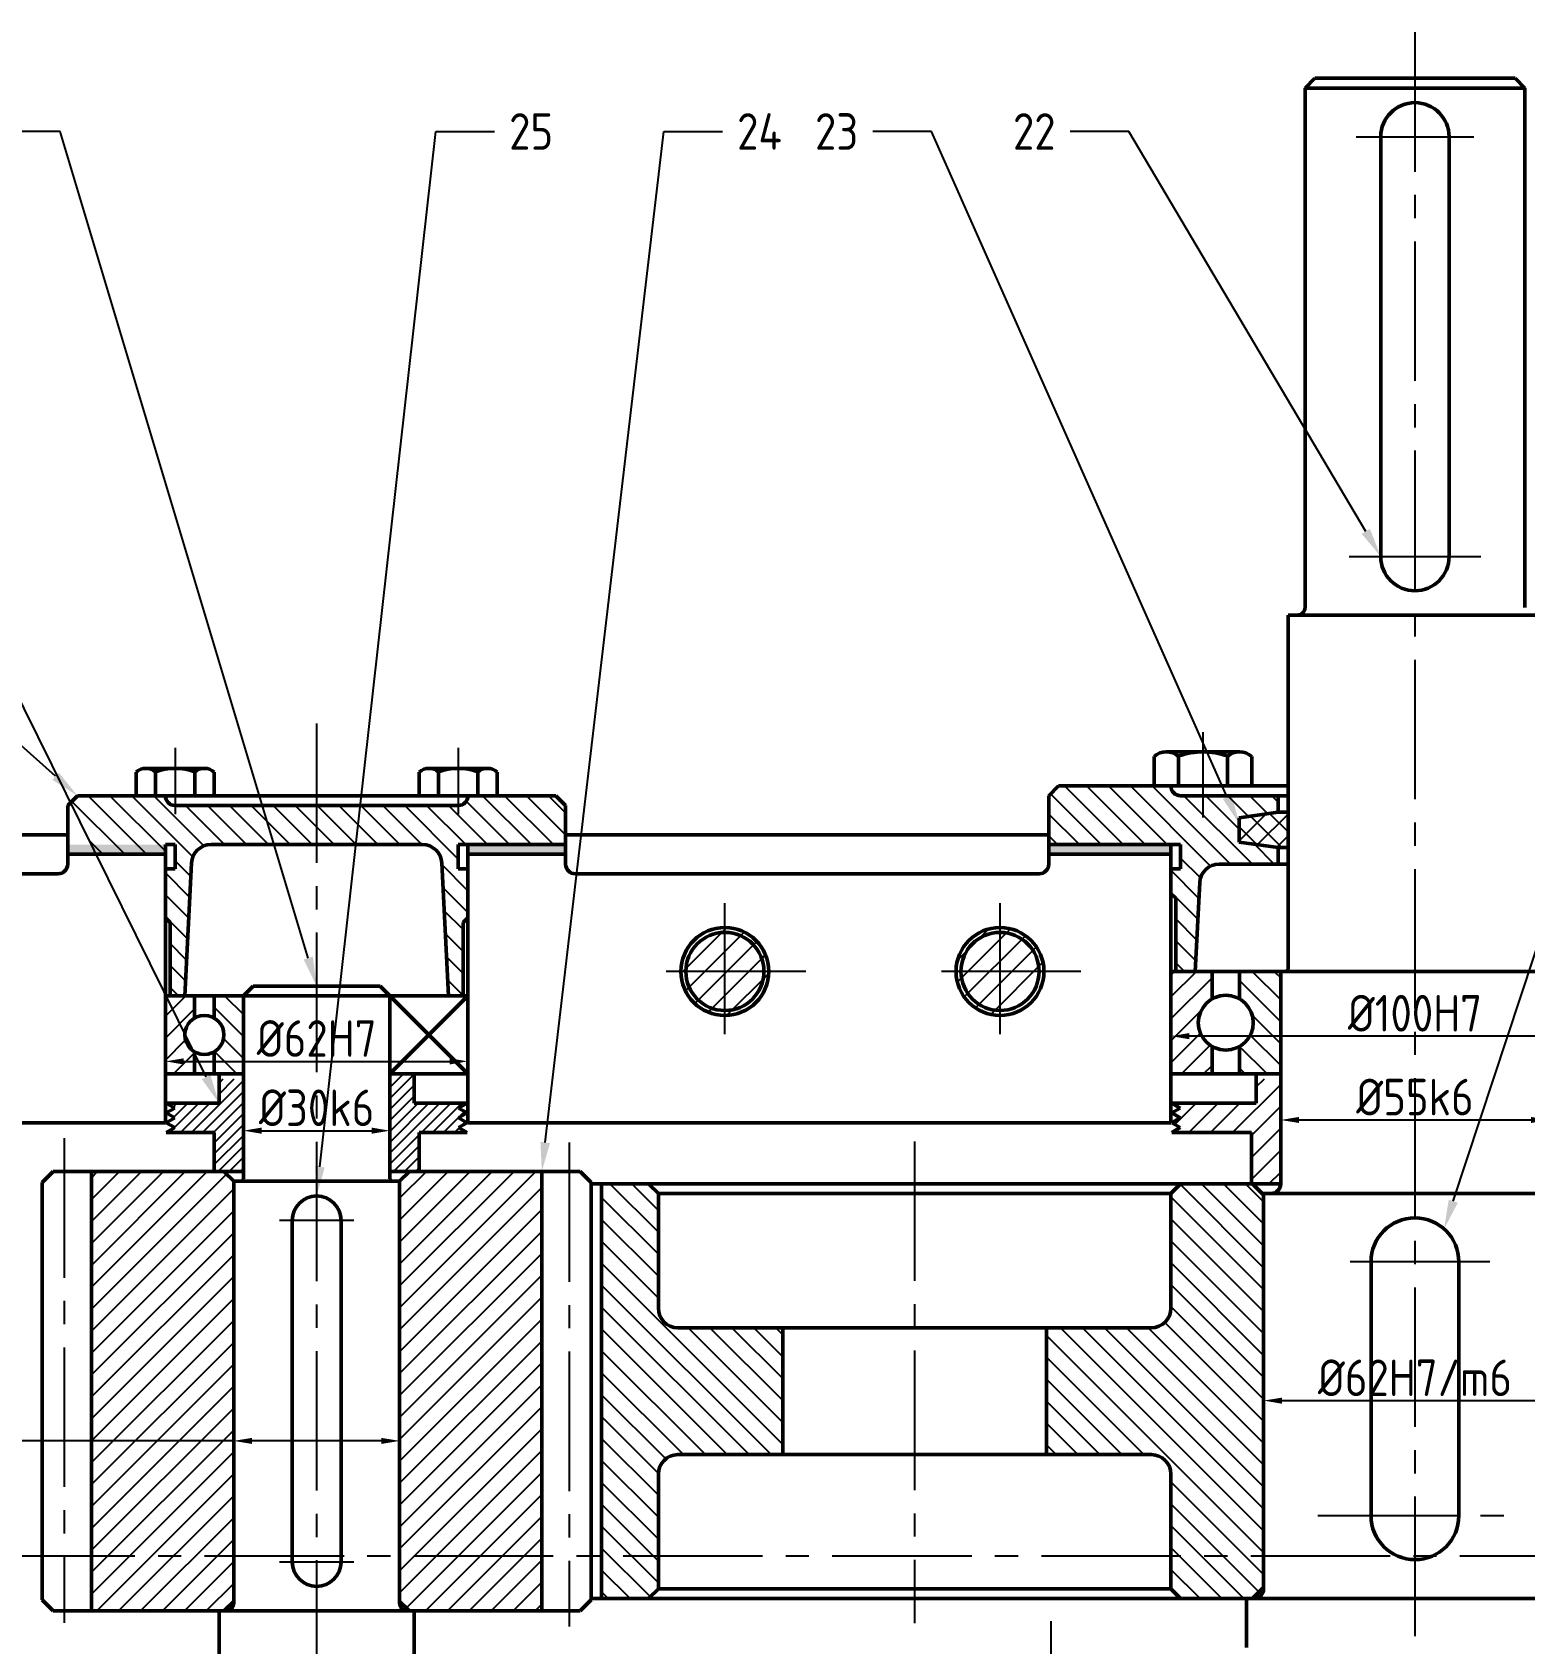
# Model space of a CAD drawing. Header units: millimetres. Extents: x -3078 to 425, y -739 to 825.
# Drawn here: x -2823.3 to -2619.5, y -0.3 to 219.8 of the extents above; entities that cross this region are included whole.
import ezdxf
from ezdxf import colors
from ezdxf.entities.mleader import LeaderData, LeaderLine
from ezdxf.math import Vec2, Vec3

# ---------------------------------------------------------------- set-up
doc = ezdxf.new("R2010")
doc.units = ezdxf.units.MM
doc.linetypes.add('CENTER2', pattern=[28.575, 19.05, -3.175, 3.175, -3.175])
doc.layers.add('中心线', color=1, linetype='CENTER2')
doc.layers.add('细实线', color=7, linetype='Continuous')
doc.layers.add('粗实线', color=7, linetype='Continuous', lineweight=50)
doc.styles.add('公差', font='gbenor.shx', dxfattribs={"height": 5})
doc.styles.add('标注', font='isocp.shx', dxfattribs={"oblique": 15, "height": 5, "bigfont": 'gbcbig.shx'})
doc.dimstyles.new('1比1.5', dxfattribs={"dimtxt": 5, "dimasz": 2.5, "dimexe": 1.25, "dimexo": 0.625, "dimtad": 1, "dimlfac": 1.5, "dimdsep": 46, "dimtxsty": '标注', "dimcen": 2.5, "dimadec": 0, "dimazin": 0, "dimtfac": 1, "dimtmove": 0, "dimatfit": 3, "dimfxl": 1, "dimarcsym": 0})
pattern_1 = [(45, (-3048.1508, 288.3801), (-1.496709, 1.496709), [])]
pattern_2 = [(135, (-3048.1508, 288.3801), (-1.4967094, -1.4967094), [])]

# ---------------------------------------------------------------- blocks, each defined once
blk = doc.blocks.new('*U3')
at = {"layer": '中心线', "color": 0, "linetype": 'CENTER2', "transparency": 16777216}
blk.add_line((0, 34.11), (0, -31.69), dxfattribs=at)
blk = doc.blocks.new('*D67')
at = {"layer": 'Defpoints', "color": 0, "transparency": 16777216}
for p in [(-2805.13, 88.16), (-2763.8, 88.16), (-2763.8, 79.21)]:
    blk.add_point(p, dxfattribs=at)
at = {"layer": '细实线', "color": 0, "lineweight": -2, "transparency": 16777216}
for p, q in [((-2805.13, 87.53), (-2805.13, 77.96)), ((-2763.8, 87.53), (-2763.8, 77.96)), ((-2802.63, 79.21), (-2766.3, 79.21))]:
    blk.add_line(p, q, dxfattribs=at)
at = {"layer": '细实线', "color": 0, "transparency": 16777216}
for points in [[(-2802.63, 79.62), (-2802.63, 78.79), (-2805.13, 79.21)], [(-2766.3, 79.62), (-2766.3, 78.79), (-2763.8, 79.21)]]:
    blk.add_solid(points, dxfattribs=at)
at = {"layer": '细实线', "color": 0, "transparency": 16777216, "insert": (-2784.47, 82.33), "char_height": 5, "attachment_point": 5, "style": '公差'}
blk.add_mtext('%%C62H7', dxfattribs=at)
blk = doc.blocks.new('*D68')
at = {"layer": 'Defpoints', "color": 0, "transparency": 16777216}
for p in [(-2774.47, 69.74), (-2794.47, 64.16), (-2774.47, 64.16)]:
    blk.add_point(p, dxfattribs=at)
at = {"layer": '细实线', "color": 0, "lineweight": -2, "transparency": 16777216}
for p, q in [((-2794.47, 64.78), (-2794.47, 70.99)), ((-2774.47, 64.78), (-2774.47, 70.99)), ((-2791.97, 69.74), (-2776.97, 69.74))]:
    blk.add_line(p, q, dxfattribs=at)
at = {"layer": '细实线', "color": 0, "transparency": 16777216}
for points in [[(-2791.97, 70.16), (-2791.97, 69.32), (-2794.47, 69.74)], [(-2776.97, 70.16), (-2776.97, 69.32), (-2774.47, 69.74)]]:
    blk.add_solid(points, dxfattribs=at)
at = {"layer": '细实线', "color": 0, "transparency": 16777216, "insert": (-2784.47, 72.87), "char_height": 5, "attachment_point": 5, "style": '公差'}
blk.add_mtext('%%C30k6', dxfattribs=at)
blk = doc.blocks.new('*D69')
at = {"layer": 'Defpoints', "color": 0, "transparency": 16777216}
for p in [(-2667.8, 82.65), (-2667.8, 77.49), (-2601.13, 77.49)]:
    blk.add_point(p, dxfattribs=at)
at = {"layer": '细实线', "color": 0, "lineweight": -2, "transparency": 16777216}
for p, q in [((-2667.8, 78.12), (-2667.8, 83.9)), ((-2601.13, 78.12), (-2601.13, 83.9)), ((-2603.63, 82.65), (-2665.3, 82.65))]:
    blk.add_line(p, q, dxfattribs=at)
at = {"layer": '细实线', "color": 0, "transparency": 16777216}
for points in [[(-2665.3, 83.07), (-2665.3, 82.24), (-2667.8, 82.65)], [(-2603.63, 83.07), (-2603.63, 82.24), (-2601.13, 82.65)]]:
    blk.add_solid(points, dxfattribs=at)
at = {"layer": '细实线', "color": 0, "transparency": 16777216, "insert": (-2634.47, 85.78), "char_height": 5, "attachment_point": 5, "style": '公差'}
blk.add_mtext('%%C100H7', dxfattribs=at)
blk = doc.blocks.new('*D70')
at = {"layer": 'Defpoints', "color": 0, "transparency": 16777216}
for p in [(-2652.8, 77.49), (-2616.13, 77.49), (-2616.13, 71.2)]:
    blk.add_point(p, dxfattribs=at)
at = {"layer": '细实线', "color": 0, "lineweight": -2, "transparency": 16777216}
for p, q in [((-2652.8, 76.87), (-2652.8, 69.95)), ((-2616.13, 76.87), (-2616.13, 69.95)), ((-2650.3, 71.2), (-2618.63, 71.2))]:
    blk.add_line(p, q, dxfattribs=at)
at = {"layer": '细实线', "color": 0, "transparency": 16777216}
for points in [[(-2650.3, 71.62), (-2650.3, 70.79), (-2652.8, 71.2)], [(-2618.63, 71.62), (-2618.63, 70.79), (-2616.13, 71.2)]]:
    blk.add_solid(points, dxfattribs=at)
at = {"layer": '细实线', "color": 0, "transparency": 16777216, "insert": (-2634.47, 74.33), "char_height": 5, "attachment_point": 5, "style": '公差'}
blk.add_mtext('%%C55k6', dxfattribs=at)
blk = doc.blocks.new('*D71')
at = {"layer": 'Defpoints', "color": 0, "transparency": 16777216}
for p in [(-2655.13, 60.99), (-2613.8, 60.99), (-2613.8, 32.87)]:
    blk.add_point(p, dxfattribs=at)
at = {"layer": '细实线', "color": 0, "lineweight": -2, "transparency": 16777216}
for p, q in [((-2655.13, 60.37), (-2655.13, 31.62)), ((-2613.8, 60.37), (-2613.8, 31.62)), ((-2652.63, 32.87), (-2616.3, 32.87))]:
    blk.add_line(p, q, dxfattribs=at)
at = {"layer": '细实线', "color": 0, "transparency": 16777216}
for points in [[(-2652.63, 33.28), (-2652.63, 32.45), (-2655.13, 32.87)], [(-2616.3, 33.28), (-2616.3, 32.45), (-2613.8, 32.87)]]:
    blk.add_solid(points, dxfattribs=at)
at = {"layer": '细实线', "color": 0, "transparency": 16777216, "insert": (-2634.47, 35.99), "char_height": 5, "attachment_point": 5, "style": '公差'}
blk.add_mtext('%%C62H7/m6', dxfattribs=at)
blk = doc.blocks.new('*D72')
at = {"layer": 'Defpoints', "color": 0, "transparency": 16777216}
for p in [(-2773.13, 27.37), (-2795.8, 5.22), (-2773.13, 5.22)]:
    blk.add_point(p, dxfattribs=at)
at = {"layer": '细实线', "color": 0, "lineweight": -2, "transparency": 16777216}
for p, q in [((-2795.8, 5.85), (-2795.8, 28.62)), ((-2773.13, 5.85), (-2773.13, 28.62)), ((-2795.8, 27.37), (-2851.02, 27.37)), ((-2775.63, 27.37), (-2793.3, 27.37))]:
    blk.add_line(p, q, dxfattribs=at)
at = {"layer": '细实线', "color": 0, "transparency": 16777216}
for points in [[(-2793.3, 27.78), (-2793.3, 26.95), (-2795.8, 27.37)], [(-2775.63, 27.78), (-2775.63, 26.95), (-2773.13, 27.37)]]:
    blk.add_solid(points, dxfattribs=at)
at = {"layer": '细实线', "color": 0, "transparency": 16777216, "insert": (-2838, 30.49), "char_height": 5, "attachment_point": 5, "style": '公差'}
blk.add_mtext('%%C34H7/m6', dxfattribs=at)

msp = doc.modelspace()

# ---------------------------------------------------------------- hatches: boundary and pattern name
at = {"layer": '粗实线'}
h = msp.add_hatch(color=256, dxfattribs=at)
h.dxf.hatch_style = 1
h.paths.add_polyline_path([(-2805.1347, 108.8249), (-2818.4681, 108.8249), (-2818.4681, 107.4916), (-2805.1347, 107.4916)])
h.paths.add_polyline_path([(-2750.4681, 108.8249), (-2763.8014, 108.8249), (-2763.8014, 107.4916), (-2750.4681, 107.4916)])
h = msp.add_hatch(color=256, dxfattribs=at)
h.dxf.hatch_style = 1
h.paths.add_polyline_path([(-2684.4681, 108.8249), (-2684.4681, 107.4916), (-2667.8014, 107.4916), (-2667.8014, 108.8249)])
h.paths.add_polyline_path([(-2584.4681, 107.4916), (-2584.4681, 108.8249), (-2601.1347, 108.8249), (-2601.1347, 107.4916)])
at = {"layer": '细实线'}
h = msp.add_hatch(dxfattribs=at)
h.set_pattern_fill('ANSI31', color=256, scale=0.6667, angle=90)
h.paths.add_polyline_path([(-2658.4681, 110.8249), (-2658.4681, 112.4916), (-2653.1347, 113.2411), (-2653.1347, 115.4916), (-2666.4681, 115.4916, -0.41421356), (-2667.8014, 116.8249), (-2670.0893, 116.8249), (-2683.1347, 116.8249), (-2684.4681, 115.4916), (-2684.4681, 108.8249), (-2667.8014, 108.8249), (-2666.4681, 108.8249), (-2666.4681, 105.4916), (-2667.8014, 105.4916), (-2667.8014, 102.1583), (-2667.1347, 101.4916), (-2667.1347, 91.4916), (-2664.4681, 91.4916), (-2663.8614, 103.6248, -0.39965564), (-2661.1981, 106.1583), (-2653.1347, 106.1583), (-2653.1347, 108.4087), (-2658.4681, 109.1583)])
h.paths.add_polyline_path([(-2584.4681, 115.4916), (-2585.8014, 116.8249), (-2601.1347, 116.8249, -0.41421356), (-2602.4681, 115.4916), (-2610.9747, 115.4916), (-2611.8975, 112.6925), (-2610.4681, 112.4916), (-2610.4681, 110.8249), (-2610.4681, 109.1583), (-2613.1887, 108.7759), (-2614.0517, 106.1583), (-2607.7381, 106.1583, -0.39965564), (-2605.0747, 103.6248), (-2604.4681, 91.4916), (-2601.8014, 91.4916), (-2601.8014, 101.4916), (-2601.1347, 102.1583), (-2601.1347, 105.4916), (-2602.4681, 105.4916), (-2602.4681, 108.8249), (-2601.1347, 108.8249), (-2584.4681, 108.8249)])
h.paths.add_polyline_path([(-2610.9747, 115.4916), (-2615.8014, 115.4916), (-2615.8014, 113.2411), (-2611.8975, 112.6925)])
h.paths.add_polyline_path([(-2613.1887, 108.7759), (-2615.8014, 108.4087), (-2615.8014, 106.1583), (-2614.0517, 106.1583)])
h = msp.add_hatch(dxfattribs=at)
h.set_pattern_fill('ANSI31', color=256, scale=0.6667, angle=90)
h.paths.add_polyline_path([(-2791.8726, 114.1583), (-2803.8014, 114.1583, -0.41421356), (-2805.1347, 115.4916), (-2806.4623, 115.4916), (-2809.129, 115.4916), (-2817.1347, 115.4916), (-2818.0826, 114.5438), (-2814.5985, 107.4916), (-2805.1347, 107.4916), (-2805.1347, 108.8238), (-2803.8014, 108.8238), (-2803.8014, 105.4905), (-2805.1347, 105.4905), (-2805.1347, 98.826), (-2804.4681, 98.1594), (-2804.4681, 88.1594), (-2802.4681, 88.1594), (-2801.5615, 106.2914, -0.39965564), (-2798.8981, 108.8249), (-2790.2715, 108.8249)])
h.paths.add_polyline_path([(-2750.4681, 114.1583), (-2751.8014, 115.4916), (-2763.8014, 115.4916, -0.41421356), (-2765.1347, 114.1583), (-2778.4927, 114.1583), (-2779.0903, 108.8249), (-2770.038, 108.8249, -0.39965564), (-2767.3747, 106.2914), (-2766.4681, 88.1594), (-2764.4681, 88.1594), (-2764.4681, 98.1594), (-2763.8014, 98.826), (-2763.8014, 105.4905), (-2765.1347, 105.4905), (-2765.1347, 108.8238), (-2763.8014, 108.8238), (-2763.8014, 108.8249), (-2750.4681, 108.8249)])
h.paths.add_polyline_path([(-2778.4927, 114.1583), (-2784.4681, 114.1583), (-2784.4681, 108.8249), (-2779.0903, 108.8249)])
h.paths.add_polyline_path([(-2784.4681, 114.1583), (-2791.8726, 114.1583), (-2790.2715, 108.8249), (-2784.4681, 108.8249)])
h = msp.add_hatch(dxfattribs=at)
h.set_pattern_fill('ANSI37', color=256, scale=0.666667)
h.set_pattern_definition([(45, (-3048.1508, 288.3801), (-1.496709, 1.496709), []), (135, (-3048.1508, 288.3801), (-1.496709, -1.496709), [])])
h.paths.add_polyline_path([(-2653.1347, 108.4087), (-2651.8014, 108.4087), (-2651.8014, 113.2411), (-2653.1347, 113.2411), (-2658.4681, 112.4916), (-2658.4681, 110.8249), (-2658.4681, 109.1583)])
h.paths.add_polyline_path([(-2610.4681, 109.1583), (-2610.4681, 110.8249), (-2610.4681, 112.4916), (-2615.8014, 113.2411), (-2617.1347, 113.2411), (-2617.1347, 108.4087), (-2615.8014, 108.4087)])
h = msp.add_hatch(dxfattribs=at)
h.set_pattern_fill('ANSI31', color=256, scale=0.6667)
h.paths.add_polyline_path([(-2728.7181, 86.1583), (-2728.7181, 85.4916, -0.41421356), (-2734.7181, 91.4916), (-2734.0514, 91.4916, 0.41421356)])
h.paths.add_polyline_path([(-2728.7181, 86.1583, -0.41421356), (-2734.0514, 91.4916), (-2728.7181, 91.4916)], flags=17)
h.paths.add_polyline_path([(-2728.7181, 85.4916), (-2728.7181, 86.1583, 0.41421356), (-2723.3847, 91.4916), (-2722.7181, 91.4916, -0.41421356)])
h.paths.add_polyline_path([(-2728.7181, 86.1583), (-2728.7181, 91.4916), (-2723.3847, 91.4916, -0.41421356)], flags=17)
h.paths.add_polyline_path([(-2723.3847, 91.4916), (-2728.7181, 91.4916), (-2728.7181, 96.8249, -0.41421356)], flags=17)
h.paths.add_polyline_path([(-2728.7181, 91.4916), (-2734.0514, 91.4916, -0.41421356), (-2728.7181, 96.8249)], flags=17)
h.paths.add_polyline_path([(-2734.0514, 91.4916), (-2734.7181, 91.4916, -0.41421356), (-2728.7181, 97.4916), (-2728.7181, 96.8249, 0.41421356)])
h.paths.add_polyline_path([(-2722.7181, 91.4916), (-2723.3847, 91.4916, 0.41421356), (-2728.7181, 96.8249), (-2728.7181, 97.4916, -0.41421356)])
h = msp.add_hatch(dxfattribs=at)
h.set_pattern_fill('ANSI31', color=256, scale=0.6667)
h.paths.add_polyline_path([(-2691.1347, 86.1583), (-2691.1347, 85.4916, -0.41421356), (-2697.1347, 91.4916), (-2696.4681, 91.4916, 0.41421356)])
h.paths.add_polyline_path([(-2691.1347, 86.1583, -0.41421356), (-2696.4681, 91.4916), (-2691.1347, 91.4916)], flags=17)
h.paths.add_polyline_path([(-2691.1347, 86.1583), (-2691.1347, 91.4916), (-2685.8014, 91.4916, -0.41421356)])
h.paths.add_polyline_path([(-2691.1347, 91.4916), (-2696.4681, 91.4916, -0.41421356), (-2691.1347, 96.8249)], flags=17)
h.paths.add_polyline_path([(-2685.8014, 91.4916), (-2691.1347, 91.4916), (-2691.1347, 96.8249, -0.41421356)], flags=17)
h.paths.add_polyline_path([(-2685.1347, 91.4916), (-2685.8014, 91.4916, 0.41421356), (-2691.1347, 96.8249), (-2691.1347, 97.4916, -0.41421356)])
h.paths.add_polyline_path([(-2696.4681, 91.4916), (-2697.1347, 91.4916, -0.41421356), (-2691.1347, 97.4916), (-2691.1347, 96.8249, 0.41421356)])
h = msp.add_hatch(dxfattribs=at)
h.set_pattern_fill('ANSI31', color=256, scale=0.666667)
h.set_pattern_definition(pattern_1)
h.paths.add_polyline_path([(-2805.1347, 77.4927), (-2801.1347, 77.4927), (-2801.1347, 80.5166, -0.26794919), (-2802.4681, 82.826, -0.26794919), (-2801.1347, 85.1354), (-2801.1347, 88.1594), (-2805.1347, 88.1594)])
h.paths.add_polyline_path([(-2664.0514, 84.4916, -0.26794919), (-2662.1764, 87.7392), (-2662.1764, 91.4916), (-2667.8014, 91.4916), (-2667.8014, 77.4916), (-2662.1764, 77.4916), (-2662.1764, 81.244, -0.26794919)])
h.paths.add_polyline_path([(-2667.8014, -68.1751), (-2662.1764, -68.1751), (-2662.1764, -64.4227, -0.26794919), (-2664.0514, -61.1751, -0.26794919), (-2662.1764, -57.9275), (-2662.1764, -54.1751), (-2667.8014, -54.1751)])
h.paths.add_polyline_path([(-2802.4681, -59.5084, -0.26794919), (-2801.1347, -57.199), (-2801.1347, -54.1751), (-2805.1347, -54.1751), (-2805.1347, -64.8417), (-2801.1347, -64.8417), (-2801.1347, -61.8178, -0.26794919)])
h.paths.add_polyline_path([(-2931.9681, -60.5084, -0.26794919), (-2930.3014, -57.6217), (-2930.3014, -54.1751), (-2935.3014, -54.1751), (-2935.3014, -66.8417), (-2930.3014, -66.8417), (-2930.3014, -63.3952, -0.26794919)])
h = msp.add_hatch(dxfattribs=at)
h.set_pattern_fill('ANSI31', color=256, scale=0.666667, angle=90)
h.set_pattern_definition(pattern_2)
h.paths.add_polyline_path([(-2797.1347, 82.826, -0.26794919), (-2798.4681, 80.5166), (-2798.4681, 77.4927), (-2794.4681, 77.4927), (-2794.4681, 77.5173), (-2794.4681, 88.1594), (-2798.4681, 88.1594), (-2798.4681, 85.1354, -0.26794919)])
h.paths.add_polyline_path([(-2656.5514, 84.4916, -0.26794919), (-2658.4264, 81.244), (-2658.4264, 77.4916), (-2652.8014, 77.4916), (-2652.8014, 91.4916), (-2658.4264, 91.4916), (-2658.4264, 87.7392, -0.26794919)])
h.paths.add_polyline_path([(-2926.9681, -66.8417), (-2921.9681, -66.8417), (-2921.9681, -54.1751), (-2926.9681, -54.1751), (-2926.9681, -57.6217, -0.26794919), (-2925.3014, -60.5084, -0.26794919), (-2926.9681, -63.3952)])
h.paths.add_polyline_path([(-2794.4681, -54.1751), (-2798.4681, -54.1751), (-2798.4681, -57.199, -0.26794919), (-2797.1347, -59.5084, -0.26794919), (-2798.4681, -61.8178), (-2798.4681, -64.8417), (-2794.4681, -64.8417)])
h.paths.add_polyline_path([(-2652.8014, -54.1751), (-2658.4264, -54.1751), (-2658.4264, -57.9275, -0.26794919), (-2656.5514, -61.1751, -0.26794919), (-2658.4264, -64.4227), (-2658.4264, -68.1751), (-2652.8014, -68.1751)])
h = msp.add_hatch(dxfattribs=at)
h.set_pattern_fill('ANSI31', color=256, scale=0.333333)
h.set_pattern_definition([(45, (-3048.1508, 288.3801), (-0.7483547, 0.7483547), [])])
h.paths.add_polyline_path([(-2794.4681, 76.8249), (-2797.8014, 76.8249), (-2797.8014, 73.4916), (-2805.0014, 73.4916), (-2803.8467, 72.8249), (-2805.0014, 72.1583), (-2803.8467, 71.4916), (-2805.0014, 70.8249), (-2803.8467, 70.1583), (-2805.0014, 69.4916), (-2798.4681, 69.4916), (-2798.4681, 64.1583), (-2794.4681, 64.1583)])
h.paths.add_polyline_path([(-2765.0894, 71.4916), (-2763.9347, 72.1583), (-2765.0894, 72.8249), (-2763.9347, 73.4916), (-2771.1347, 73.4916), (-2771.1347, 76.8249), (-2774.4681, 76.8249), (-2774.4681, 64.1583), (-2770.4681, 64.1583), (-2770.4681, 69.4916), (-2763.9347, 69.4916), (-2765.0894, 70.1583), (-2763.9347, 70.8249)])
h.paths.add_polyline_path([(-2771.1347, 77.4927), (-2774.4681, 77.4927), (-2774.4681, 76.8249), (-2771.1347, 76.8249)])
h = msp.add_hatch(dxfattribs=at)
h.set_pattern_fill('ANSI31', color=256, scale=0.666667)
h.set_pattern_definition(pattern_1)
h.paths.add_polyline_path([(-2652.8014, 76.8249), (-2656.1347, 76.8249), (-2656.1347, 73.4916), (-2667.6681, 73.4916), (-2666.5134, 72.8249), (-2667.6681, 72.1583), (-2666.5134, 71.4916), (-2667.6681, 70.8249), (-2666.5134, 70.1583), (-2667.6681, 69.4916), (-2656.8014, 69.4916), (-2656.8014, 62.4916), (-2652.8014, 62.4916)])
h.paths.add_polyline_path([(-2602.4228, 70.1583), (-2601.2681, 70.8249), (-2602.4228, 71.4916), (-2601.2681, 72.1583), (-2602.4228, 72.8249), (-2601.2681, 73.4916), (-2612.8014, 73.4916), (-2612.8014, 76.8249), (-2616.1347, 76.8249), (-2616.1347, 62.4916), (-2612.1347, 62.4916), (-2612.1347, 69.4916), (-2601.2681, 69.4916)])
h = msp.add_hatch(dxfattribs=at)
h.set_pattern_fill('ANSI31', color=256, scale=0.666667)
h.set_pattern_definition(pattern_1)
h.paths.add_polyline_path([(-2815.2181, 4.1583), (-2797.1347, 4.1583), (-2795.8014, 5.4916), (-2795.8014, 62.8249), (-2797.1347, 64.1583), (-2815.2181, 64.1583)])
h.paths.add_polyline_path([(-2773.1347, 5.4916), (-2771.8014, 4.1583), (-2771.1347, 4.1583), (-2753.7181, 4.1583), (-2753.7181, 64.1583), (-2771.8014, 64.1583), (-2773.1347, 62.8249)])
h = msp.add_hatch(dxfattribs=at)
h.set_pattern_fill('ANSI31', color=256, scale=0.666667, angle=90)
h.set_pattern_definition(pattern_2)
h.paths.add_polyline_path([(-2856.9681, -14.8417), (-2872.4681, -14.8417, -0.41421356), (-2875.1347, -12.1751), (-2875.1347, -3.8417), (-2876.4681, -2.5084), (-2881.2181, -2.5084), (-2881.2181, -39.1751), (-2876.4681, -39.1751), (-2875.1347, -37.8417), (-2875.1347, -29.5084, -0.41421356), (-2872.4681, -26.8417), (-2856.9681, -26.8417)])
h.paths.add_polyline_path([(-2795.8014, -3.6751), (-2796.9681, -2.5084), (-2797.8014, -2.5084), (-2801.4681, -2.5084), (-2802.8014, -3.8417), (-2802.8014, -12.1751, -0.41421356), (-2805.4681, -14.8417), (-2820.9681, -14.8417), (-2820.9681, -26.8417), (-2805.4681, -26.8417, -0.41421356), (-2802.8014, -29.5084), (-2802.8014, -37.8417), (-2801.4681, -39.1751), (-2796.9681, -39.1751), (-2795.8014, -38.0084)])
h.paths.add_polyline_path([(-2747.9681, -14.8417), (-2763.4681, -14.8417, -0.41421356), (-2766.1347, -12.1751), (-2766.1347, -3.8417), (-2767.4681, -2.5084), (-2771.9681, -2.5084), (-2773.1347, -3.6751), (-2773.1347, -38.0084), (-2771.9681, -39.1751), (-2767.4681, -39.1751), (-2766.1347, -37.8417), (-2766.1347, -29.5084, -0.41421356), (-2763.4681, -26.8417), (-2747.9681, -26.8417)])
h.paths.add_polyline_path([(-2687.0514, -2.5084), (-2692.4681, -2.5084), (-2693.8014, -3.8417), (-2693.8014, -12.1751, -0.41421356), (-2696.4681, -14.8417), (-2711.9681, -14.8417), (-2711.9681, -26.8417), (-2696.4681, -26.8417, -0.41421356), (-2693.8014, -29.5084), (-2693.8014, -37.8417), (-2692.4681, -39.1751), (-2687.0514, -39.1751)])
h.paths.add_polyline_path([(-2720.8014, 42.8249), (-2735.1347, 42.8249, -0.41421356), (-2737.8014, 45.4916), (-2737.8014, 61.1583), (-2739.1291, 62.4859), (-2745.5514, 62.4859), (-2745.5514, 11.6583), (-2737.8014, 11.6583), (-2737.8014, 22.8249, -0.41421356), (-2735.1347, 25.4916), (-2720.8014, 25.4916)])
h.paths.add_polyline_path([(-2737.8014, 11.6583), (-2745.5514, 11.6583), (-2745.5514, 5.8249), (-2739.1347, 5.8249), (-2737.8014, 7.1583)])
h.paths.add_polyline_path([(-2655.1347, 60.9916), (-2656.6347, 62.4916), (-2666.4681, 62.4916), (-2667.8014, 61.1583), (-2667.8014, 45.4916, -0.41421356), (-2670.4681, 42.8249), (-2684.8014, 42.8249), (-2684.8014, 25.4916), (-2670.4681, 25.4916, -0.41421356), (-2667.8014, 22.8249), (-2667.8014, 11.6583), (-2655.1347, 11.6583)])
h.paths.add_polyline_path([(-2655.1347, 11.6583), (-2667.8014, 11.6583), (-2667.8014, 7.1583), (-2666.4681, 5.8249), (-2656.6347, 5.8249), (-2655.1347, 7.3249)])
h.paths.add_polyline_path([(-2584.1347, 42.8249), (-2598.4681, 42.8249, -0.41421356), (-2601.1347, 45.4916), (-2601.1347, 61.1583), (-2602.4681, 62.4916), (-2612.3014, 62.4916), (-2613.8014, 60.9916), (-2613.8014, 11.6583), (-2601.1347, 11.6583), (-2601.1347, 22.8249, -0.41421356), (-2598.4681, 25.4916), (-2584.1347, 25.4916)])
h.paths.add_polyline_path([(-2601.1347, 11.6583), (-2613.8014, 11.6583), (-2613.8014, 7.3249), (-2612.3014, 5.8249), (-2602.4681, 5.8249), (-2601.1347, 7.1583)])
h.paths.add_polyline_path([(-2522.7181, 62.4916), (-2529.8014, 62.4916), (-2531.1347, 61.1583), (-2531.1347, 45.4916, -0.41421356), (-2533.8014, 42.8249), (-2548.1347, 42.8249), (-2548.1347, 25.4916), (-2533.8014, 25.4916, -0.41421356), (-2531.1347, 22.8249), (-2531.1347, 11.6583), (-2522.7181, 11.6583)])
h.paths.add_polyline_path([(-2522.7181, 11.6583), (-2531.1347, 11.6583), (-2531.1347, 7.1583), (-2529.8014, 5.8249), (-2522.7181, 5.8249)])

# ---------------------------------------------------------------- linework, layer by layer
at = {"layer": '中心线'}
for p, q in [((-2642.5054, 205.4916), (-2626.4308, 205.4916)), ((-2643.4667, 148.1583), (-2625.4695, 148.1583)), ((-2663.4226, 124.1808), (-2663.4226, 112.5251)), ((-2803.7957, 122.037), (-2803.7957, 112.986)), ((-2765.1405, 122.037), (-2765.1405, 112.986)), ((-2728.7181, 82.9319), (-2728.7181, 100.8017)), ((-2691.1347, 82.9319), (-2691.1347, 100.8017)), ((-2717.6622, 91.4916), (-2739.774, 91.4916)), ((-2680.0788, 91.4916), (-2702.1906, 91.4916)), ((-2818.9681, 68.7099), (-2818.9681, 2.5168)), ((-2749.9681, 68.1463), (-2749.9681, 2.0303)), ((-2779.4007, 57.4916), (-2789.5355, 57.4916)), ((-2624.2596, 51.8249), (-2644.6765, 51.8249)), ((-2647.7317, 17.1583), (-2621.2044, 17.1583)), ((-2999.8014, 11.6583), (-2479.1347, 11.6583)), ((-2779.4007, 10.8249), (-2789.5355, 10.8249)), ((-2684.1347, -44.6128), (-2684.1347, 2.7232))]:
    msp.add_line(p, q, dxfattribs=at)
for points in [[(-2634.4681, 219.7783), (-2634.4681, -108.1743)], [(-2784.4681, 125.3654), (-2784.4681, -105.932)]]:
    msp.add_lwpolyline(points, dxfattribs=at)
at = {"layer": '粗实线'}
for p, q in [((-2649.4681, 212.1583), (-2648.1347, 213.4916)), ((-2649.4681, 141.2249), (-2649.4681, 212.1583)), ((-2619.4681, 212.1583), (-2649.4681, 212.1583)), ((-2648.1347, 213.4916), (-2620.8014, 213.4916)), ((-2619.4681, 212.1583), (-2620.8014, 213.4916)), ((-2619.4681, 212.1583), (-2619.4681, 141.2249)), ((-2639.1347, 148.1583), (-2639.1347, 205.4916)), ((-2629.8014, 205.4916), (-2629.8014, 148.1583)), ((-2651.8014, 116.8249), (-2651.8014, 140.1583)), ((-2651.8014, 140.1583), (-2650.5347, 140.1583)), ((-2617.1347, 140.1583), (-2651.8014, 140.1583)), ((-2651.8014, 116.8249), (-2651.8014, 140.1583)), ((-2651.8014, 140.1583), (-2617.1347, 140.1583)), ((-2668.4226, 121.4916), (-2658.4226, 121.4916)), ((-2807.7957, 119.2249), (-2799.7957, 119.2249)), ((-2761.1405, 119.2249), (-2769.1405, 119.2249)), ((-2670.0893, 116.8249), (-2670.0893, 120.8704)), ((-2670.0893, 120.8704), (-2670.0893, 116.8249)), ((-2666.7559, 116.8249), (-2666.7559, 120.9197)), ((-2660.0893, 116.8249), (-2660.0893, 120.9197)), ((-2656.7559, 120.8704), (-2656.7559, 116.8249)), ((-2809.129, 115.4916), (-2809.129, 118.728)), ((-2806.4623, 115.4916), (-2806.4623, 118.7674)), ((-2801.129, 115.4916), (-2801.129, 118.7674)), ((-2798.4623, 118.728), (-2798.4623, 115.4916)), ((-2770.4738, 118.728), (-2770.4738, 115.4916)), ((-2767.8072, 115.4916), (-2767.8072, 118.7674)), ((-2762.4738, 115.4916), (-2762.4738, 118.7674)), ((-2759.8072, 115.4916), (-2759.8072, 118.728)), ((-2684.4681, 115.4916), (-2683.1347, 116.8249)), ((-2651.8014, 116.8249), (-2683.1347, 116.8249)), ((-2670.0893, 116.8249), (-2656.7559, 116.8249)), ((-2651.8014, 116.8249), (-2667.8014, 116.8249)), ((-2667.8014, 116.8249), (-2667.8014, 116.8249)), ((-2667.8014, 116.8249), (-2667.8014, 116.8249)), ((-2651.8014, 91.8249), (-2651.8014, 116.8249)), ((-2818.4681, 114.1583), (-2817.1347, 115.4916)), ((-2751.8014, 115.4916), (-2817.1347, 115.4916)), ((-2798.4623, 115.4916), (-2809.129, 115.4916)), ((-2803.7957, 115.4916), (-2806.4623, 115.4916)), ((-2805.1347, 115.4916), (-2805.1347, 115.4916)), ((-2805.1347, 115.4916), (-2805.1347, 115.4916)), ((-2803.7957, 115.4916), (-2801.129, 115.4916)), ((-2770.4738, 115.4916), (-2759.8072, 115.4916)), ((-2765.1405, 115.4916), (-2767.8072, 115.4916)), ((-2765.1405, 115.4916), (-2762.4738, 115.4916)), ((-2763.8014, 115.4916), (-2763.8014, 115.4916)), ((-2750.4681, 114.1583), (-2751.8014, 115.4916)), ((-2684.4681, 115.4916), (-2684.4681, 106.1583)), ((-2666.4681, 115.4916), (-2651.8014, 115.4916)), ((-2653.1347, 115.4916), (-2653.1347, 113.2411)), ((-2818.4681, 114.1583), (-2818.4681, 106.1583)), ((-2765.1347, 114.1583), (-2803.8014, 114.1583)), ((-2750.4681, 106.1583), (-2750.4681, 114.1583)), ((-2658.4681, 112.4916), (-2653.1347, 113.2411)), ((-2658.4681, 110.8249), (-2658.4681, 112.4916)), ((-2653.1347, 113.2411), (-2651.8014, 113.2411)), ((-2861.9681, 110.1583), (-2818.4681, 110.1583)), ((-2750.4681, 110.1583), (-2684.4681, 110.1583)), ((-2658.4681, 110.8249), (-2658.4681, 109.1583)), ((-2805.1347, 70.8249), (-2805.1347, 108.8249)), ((-2803.8014, 108.8238), (-2805.1347, 108.8238)), ((-2803.8014, 105.4905), (-2803.8014, 108.8238)), ((-2798.8981, 108.8249), (-2784.4681, 108.8249)), ((-2770.038, 108.8249), (-2784.4681, 108.8249)), ((-2765.1347, 105.4905), (-2765.1347, 108.8238)), ((-2765.1347, 108.8238), (-2763.8014, 108.8238)), ((-2763.8014, 108.8249), (-2759.844, 108.8249)), ((-2763.8014, 70.8249), (-2763.8014, 108.8249)), ((-2763.8014, 108.8249), (-2750.4681, 108.8249)), ((-2684.4681, 108.8249), (-2667.8014, 108.8249)), ((-2667.8014, 70.8249), (-2667.8014, 108.8249)), ((-2666.4681, 108.8249), (-2667.8014, 108.8249)), ((-2666.4681, 105.4916), (-2666.4681, 108.8249)), ((-2658.4681, 109.1583), (-2653.1347, 108.4087)), ((-2653.1347, 108.4087), (-2653.1347, 106.1583)), ((-2653.1347, 108.4087), (-2651.8014, 108.4087)), ((-2818.4681, 107.4916), (-2805.1347, 107.4916)), ((-2801.5615, 106.2914), (-2802.4681, 88.1594)), ((-2767.3747, 106.2914), (-2766.4681, 88.1594)), ((-2763.8014, 107.4916), (-2750.4681, 107.4916)), ((-2684.4681, 107.4916), (-2667.8014, 107.4916)), ((-2651.8014, 106.1583), (-2661.1981, 106.1583)), ((-2860.6347, 104.8249), (-2819.8014, 104.8249)), ((-2805.1347, 105.4905), (-2803.8014, 105.4905)), ((-2763.8014, 105.4905), (-2765.1347, 105.4905)), ((-2749.1347, 104.8249), (-2685.8014, 104.8249)), ((-2667.8014, 105.4916), (-2666.4681, 105.4916)), ((-2663.8614, 103.6248), (-2664.4681, 91.4916)), ((-2667.1347, 101.4916), (-2667.8014, 102.1583)), ((-2667.1347, 91.4916), (-2667.1347, 101.4916)), ((-2804.4681, 98.1594), (-2805.1347, 98.826)), ((-2804.4681, 88.1594), (-2804.4681, 98.1594)), ((-2764.4681, 98.1594), (-2763.8014, 98.826)), ((-2764.4681, 88.1594), (-2764.4681, 98.1594)), ((-2652.1347, 91.4916), (-2667.8014, 91.4916)), ((-2662.1764, 87.7392), (-2662.1764, 91.4916)), ((-2658.4264, 87.7392), (-2658.4264, 91.4916)), ((-2652.8014, 91.4916), (-2652.8014, 77.4916)), ((-2616.1347, 91.4916), (-2652.8014, 91.4916)), ((-2784.4681, 88.1594), (-2805.1347, 88.1594)), ((-2805.1347, 88.1594), (-2805.1347, 77.4927)), ((-2801.1347, 85.1354), (-2801.1347, 88.1594)), ((-2798.4681, 85.1354), (-2798.4681, 88.1594)), ((-2794.4681, 88.1594), (-2793.1347, 89.4927)), ((-2794.4681, 88.1594), (-2794.4681, 77.4927)), ((-2794.4681, 88.1594), (-2794.4681, 88.1594)), ((-2784.4681, 89.4927), (-2793.1347, 89.4927)), ((-2784.4681, 89.4927), (-2775.8014, 89.4927)), ((-2763.8014, 88.1594), (-2784.4681, 88.1594)), ((-2774.4681, 88.1594), (-2775.8014, 89.4927)), ((-2774.4681, 88.1594), (-2774.4681, 77.4927)), ((-2774.4681, 88.1594), (-2774.4681, 88.1594)), ((-2763.8014, 77.4927), (-2774.4681, 88.1594)), ((-2774.4681, 77.4927), (-2763.8014, 88.1594)), ((-2763.8014, 88.1594), (-2764.4681, 88.1594)), ((-2801.1347, 80.5166), (-2801.1347, 77.4927)), ((-2798.4681, 80.5166), (-2798.4681, 77.4927)), ((-2662.1764, 81.244), (-2662.1764, 77.4916)), ((-2658.4264, 81.244), (-2658.4264, 77.4916)), ((-2805.1347, 77.4927), (-2794.4681, 77.4927)), ((-2797.8014, 77.4927), (-2797.8014, 73.4916)), ((-2794.4681, 77.5173), (-2794.4681, 63.1583)), ((-2794.4681, 77.4927), (-2794.4681, 77.4927)), ((-2774.4681, 77.5173), (-2774.4681, 63.1583)), ((-2774.4681, 77.4927), (-2774.4681, 77.4927)), ((-2774.4681, 77.4927), (-2763.8014, 77.4927)), ((-2774.4681, 77.4927), (-2771.1347, 77.4927)), ((-2771.1347, 77.4927), (-2771.1347, 73.4916)), ((-2652.8014, 77.4916), (-2667.8014, 77.4916)), ((-2656.1347, 77.4916), (-2656.1347, 73.4916)), ((-2652.8014, 77.4916), (-2652.8014, 77.4916)), ((-2652.8014, 77.4916), (-2652.8014, 62.4916)), ((-2805.0014, 73.4916), (-2803.8467, 72.8249)), ((-2805.0014, 73.4916), (-2797.8014, 73.4916)), ((-2805.0014, 72.1583), (-2803.8467, 72.8249)), ((-2763.9347, 73.4916), (-2771.1347, 73.4916)), ((-2763.9347, 73.4916), (-2765.0894, 72.8249)), ((-2763.9347, 72.1583), (-2765.0894, 72.8249)), ((-2667.6681, 73.4916), (-2666.5134, 72.8249)), ((-2667.6681, 73.4916), (-2656.1347, 73.4916)), ((-2667.6681, 72.1583), (-2666.5134, 72.8249)), ((-2878.6347, 70.8249), (-2805.1347, 70.8249)), ((-2805.0014, 72.1583), (-2803.8467, 71.4916)), ((-2805.0014, 70.8249), (-2803.8467, 71.4916)), ((-2805.0014, 70.8249), (-2803.8467, 70.1583)), ((-2763.9347, 72.1583), (-2765.0894, 71.4916)), ((-2763.9347, 70.8249), (-2765.0894, 71.4916)), ((-2763.9347, 70.8249), (-2765.0894, 70.1583)), ((-2763.8014, 70.8249), (-2667.8014, 70.8249)), ((-2667.6681, 72.1583), (-2666.5134, 71.4916)), ((-2667.6681, 70.8249), (-2666.5134, 71.4916)), ((-2667.6681, 70.8249), (-2666.5134, 70.1583)), ((-2805.0014, 69.4916), (-2803.8467, 70.1583)), ((-2805.0014, 69.4916), (-2798.4681, 69.4916)), ((-2798.4681, 69.4916), (-2798.4681, 64.1583)), ((-2763.9347, 69.4916), (-2770.4681, 69.4916)), ((-2770.4681, 69.4916), (-2770.4681, 64.1583)), ((-2763.9347, 69.4916), (-2765.0894, 70.1583)), ((-2667.6681, 69.4916), (-2666.5134, 70.1583)), ((-2667.6681, 69.4916), (-2656.8014, 69.4916)), ((-2656.8014, 69.4916), (-2656.8014, 62.4916)), ((-2820.4681, 64.1583), (-2821.9681, 62.6583)), ((-2820.4681, 64.1583), (-2794.4681, 64.1583)), ((-2815.2181, 4.1583), (-2815.2181, 64.1583)), ((-2797.1347, 64.1583), (-2795.8014, 62.8249)), ((-2774.4681, 64.1583), (-2748.4681, 64.1583)), ((-2771.8014, 64.1583), (-2773.1347, 62.8249)), ((-2753.7181, 4.1583), (-2753.7181, 64.1583)), ((-2748.4681, 64.1583), (-2746.9681, 62.6583)), ((-2821.9681, 5.6583), (-2821.9681, 62.6583)), ((-2795.8014, 5.2249), (-2795.8014, 62.8249)), ((-2795.8014, 62.8249), (-2794.8014, 62.8249)), ((-2795.8014, 62.8249), (-2773.1347, 62.8249)), ((-2773.1347, 62.8249), (-2774.1347, 62.8249)), ((-2773.4014, 62.8249), (-2773.1347, 62.8249)), ((-2773.1347, 62.8249), (-2773.1347, 5.2249)), ((-2746.9681, 5.6583), (-2746.9681, 62.6583)), ((-2746.2181, 62.4859), (-2746.9681, 62.4859)), ((-2739.1291, 62.4859), (-2746.2181, 62.4859)), ((-2745.5514, 5.8249), (-2745.5514, 62.4916)), ((-2737.8014, 61.1583), (-2739.1347, 62.4916)), ((-2667.8014, 62.4916), (-2739.1291, 62.4859)), ((-2667.8014, 62.4916), (-2652.8014, 62.4916)), ((-2667.8014, 61.1583), (-2666.4681, 62.4916)), ((-2656.6347, 62.4916), (-2655.1347, 60.9916)), ((-2737.8014, 45.4916), (-2737.8014, 61.1583)), ((-2667.8014, 61.1583), (-2737.8014, 61.1583)), ((-2667.8014, 45.4916), (-2667.8014, 61.1583)), ((-2655.1347, 7.1583), (-2655.1347, 61.1583)), ((-2655.1347, 61.1583), (-2654.1347, 61.1583)), ((-2613.8014, 61.1583), (-2655.1347, 61.1583)), ((-2787.8014, 10.8249), (-2787.8014, 57.4916)), ((-2781.1347, 57.4916), (-2781.1347, 10.8249)), ((-2640.4681, 17.1583), (-2640.4681, 51.8249)), ((-2628.4681, 51.8249), (-2628.4681, 17.1583)), ((-2670.4681, 42.8249), (-2735.1347, 42.8249)), ((-2720.8014, 42.8249), (-2720.8014, 25.4916)), ((-2684.8014, 42.8249), (-2684.8014, 25.4916)), ((-2670.4681, 25.4916), (-2735.1347, 25.4916)), ((-2737.8014, 7.1583), (-2737.8014, 22.8249)), ((-2667.8014, 7.1583), (-2667.8014, 22.8249)), ((-2737.8014, 7.1583), (-2739.1347, 5.8249)), ((-2667.8014, 7.1583), (-2737.8014, 7.1583)), ((-2667.8014, 7.1583), (-2666.4681, 5.8249)), ((-2656.6347, 5.8249), (-2655.1347, 7.3249)), ((-2821.9681, 5.6583), (-2820.4681, 4.1583)), ((-2795.8014, 5.4916), (-2797.1347, 4.1583)), ((-2773.1347, 5.4916), (-2771.8014, 4.1583)), ((-2746.9681, 5.6583), (-2748.4681, 4.1583)), ((-2746.9681, 5.8249), (-2612.4681, 5.8249)), ((-2657.4681, -0.8417), (-2657.4681, 5.8249)), ((-2818.9681, 4.1583), (-2820.4681, 4.1583)), ((-2796.8681, 4.1583), (-2818.9681, 4.1583)), ((-2818.9681, 4.1583), (-2815.2181, 4.1583)), ((-2797.1347, 4.1583), (-2797.8014, 4.1583)), ((-2797.8014, 4.1583), (-2797.8014, -2.5084)), ((-2797.8014, 4.1583), (-2771.1347, 4.1583)), ((-2771.1347, 4.1583), (-2772.0681, 4.1583)), ((-2771.8014, 4.1583), (-2748.4681, 4.1583)), ((-2771.1347, -2.5084), (-2771.1347, 4.1583))]:
    msp.add_line(p, q, dxfattribs=at)
for centre, radius in [((-2728.7181, 91.4916), 6), ((-2691.1347, 91.4916), 6), ((-2728.7181, 91.4916), 5.3333), ((-2691.1347, 91.4916), 5.3333), ((-2660.3014, 84.4916), 3.75), ((-2799.8014, 82.826), 2.6667)]:
    msp.add_circle(centre, radius, dxfattribs=at)
for centre, radius, start, end in [((-2634.4681, 205.4916), 4.6667, 0, 180), ((-2634.4681, 148.1583), 4.6667, 180, 0), ((-2650.5347, 141.2249), 1.0667, 270, 0), ((-2668.4226, 118.9451), 2.5464, 49.117608, 130.882392), ((-2663.4226, 111.4916), 10, 70.528779, 109.471221), ((-2658.4226, 118.9451), 2.5464, 49.117608, 130.882392), ((-2807.7957, 117.1878), 2.0372, 49.117608, 130.882392), ((-2803.7957, 111.2249), 8, 70.528779, 109.471221), ((-2799.7957, 117.1878), 2.0372, 49.117608, 130.882392), ((-2769.1405, 117.1878), 2.0372, 49.117608, 130.882392), ((-2765.1405, 111.2249), 8, 70.528779, 109.471221), ((-2761.1405, 117.1878), 2.0372, 49.117608, 130.882392), ((-2666.4681, 116.8249), 1.3333, 180, 270), ((-2803.8014, 115.4916), 1.3333, 180, 270), ((-2765.1347, 115.4916), 1.3333, 270, 0), ((-2798.8981, 106.1583), 2.6667, 90, 177.137595), ((-2770.038, 106.1583), 2.6667, 2.862405, 90), ((-2819.8014, 106.1583), 1.3333, 270, 0), ((-2749.1347, 106.1583), 1.3333, 180, 270), ((-2685.8014, 106.1583), 1.3333, 270, 0), ((-2661.1981, 103.4916), 2.6667, 90, 177.137595), ((-2652.1347, 91.8249), 0.3333, 270, 0), ((-2794.8014, 63.1583), 0.3333, 270, 0), ((-2774.1347, 63.1583), 0.3333, 180, 270), ((-2654.1347, 62.4916), 1.3333, 270, 0), ((-2784.4681, 57.4916), 3.3333, 0, 180), ((-2634.4681, 51.8249), 6, 0, 180), ((-2735.1347, 45.4916), 2.6667, 180, 270), ((-2670.4681, 45.4916), 2.6667, 270, 0), ((-2735.1347, 22.8249), 2.6667, 90, 180), ((-2670.4681, 22.8249), 2.6667, 0, 90), ((-2634.4681, 17.1583), 6, 180, 0), ((-2784.4681, 10.8249), 3.3333, 180, 0), ((-2656.4681, 7.1583), 1.3333, 270, 0), ((-2796.8681, 5.2249), 1.0667, 270, 0), ((-2772.0681, 5.2249), 1.0667, 180, 270)]:
    msp.add_arc(centre, radius, start, end, dxfattribs=at)

# ---------------------------------------------------------------- block references
at = {"layer": '中心线', "linetype": 'CENTER2'}
msp.add_blockref('*U3', (-2702.8014, 34.1583), dxfattribs=at)

# ---------------------------------------------------------------- dimensions: what is measured, and where the dimension line sits
at = {"layer": '细实线'}
for base, p1, p2, text, picture, middle in [((-2763.8014, 79.2075), (-2805.1347, 88.1594), (-2763.8014, 88.1594), '%%C<>H7', '*D67', (-2784.4681, 82.3325)), ((-2667.8014, 82.6528), (-2601.1347, 77.4916), (-2667.8014, 77.4916), '%%C<>H7', '*D69', (-2634.4681, 85.7778)), ((-2616.1347, 71.2031), (-2652.8014, 77.4916), (-2616.1347, 77.4916), '%%C<>k6', '*D70', (-2634.4681, 74.3281)), ((-2774.4681, 69.7416), (-2794.4681, 64.1583), (-2774.4681, 64.1583), '%%C<>k6', '*D68', (-2784.4681, 72.8666)), ((-2613.8014, 32.8682), (-2655.1347, 60.9916), (-2613.8014, 60.9916), '%%C<>H7/m6', '*D71', (-2634.4681, 35.9932))]:
    dim = msp.add_linear_dim(base=base, p1=p1, p2=p2, text=text, dimstyle='1比1.5', override={"dimtxsty": '公差'}, dxfattribs=at)
    dim.commit()
    dim.dimension.update_dxf_attribs({"geometry": picture, "text_midpoint": middle})
dim = msp.add_linear_dim(base=(-2773.1347, 27.3666), p1=(-2795.8014, 5.2249), p2=(-2773.1347, 5.2249), text='%%C<>H7/m6', dimstyle='1比1.5', override={"dimtxsty": '公差'}, dxfattribs=at)
dim.commit()
dim.dimension.update_dxf_attribs({"geometry": '*D72', "text_midpoint": (-2837.9991, 27.3666), "dimtype": 160})

# ---------------------------------------------------------------- leaders
ml = msp.add_multileader_mtext('Standard', dxfattribs=at)
ml.set_content('28', color=256, style='公差')
ml.set_leader_properties()
ml.build(insert=Vec2(0, 0))
ctx = ml.context
ctx.base_point, ctx.char_height, ctx.plane_origin = Vec3(-2935.5922, 206.2185), 5, Vec3(-2817.1347, 115.4916)
ctx.text_align_type = 2
notes = []
notes.append((ctx, [(0, (1, 1, 0), (-2918.9031, 206.2185), (-1, 0), 8, [(0, [(-2817.1347, 115.4916)], 0, [])])]))
ctx.mtext.insert, ctx.mtext.alignment, ctx.mtext.flow_direction = Vec3(-2928.9031, 208.7185), 3, 5
ml = msp.add_multileader_mtext('Standard', dxfattribs=at)
ml.set_content('27', color=256, style='公差')
ml.set_leader_properties()
ml.build(insert=Vec2(0, 0))
ctx = ml.context
ctx.base_point, ctx.char_height, ctx.plane_origin = Vec3(-2880.0621, 206.2185), 5, Vec3(-2797.8014, 73.4916)
ctx.text_align_type = 2
notes.append((ctx, [(0, (1, 1, 0), (-2863.373, 206.2185), (-1, 0), 8, [(0, [(-2797.8014, 73.4916)], 0, [])])]))
ctx.mtext.insert, ctx.mtext.alignment, ctx.mtext.flow_direction = Vec3(-2873.373, 208.7185), 3, 5
ml = msp.add_multileader_mtext('Standard', dxfattribs=at)
ml.set_content('26', color=256, style='公差')
ml.set_leader_properties()
ml.build(insert=Vec2(0, 0))
ctx = ml.context
ctx.base_point, ctx.char_height, ctx.plane_origin = Vec3(-2836.4047, 206.2185), 5, Vec3(-2784.4681, 89.4927)
ctx.text_align_type = 2
notes.append((ctx, [(0, (1, 1, 0), (-2819.5088, 206.2185), (-1, 0), 8, [(0, [(-2784.4681, 89.4927)], 0, [])])]))
ctx.mtext.insert, ctx.mtext.alignment, ctx.mtext.flow_direction = Vec3(-2829.5088, 208.7185), 3, 5
ml = msp.add_multileader_mtext('Standard', dxfattribs=at)
ml.set_content('25', color=256, style='公差')
ml.set_leader_properties()
ml.build(insert=Vec2(0, 0))
ctx = ml.context
ctx.base_point, ctx.char_height, ctx.plane_origin = Vec3(-2760.1785, 206.2185), 5, Vec3(-2784.4681, 60.8249)
notes.append((ctx, [(0, (1, 1, 0), (-2768.1785, 206.2185), (1, 0), 8, [(0, [(-2784.4681, 60.8249)], 0, [])])]))
ctx.mtext.insert, ctx.mtext.flow_direction = Vec3(-2758.1785, 208.7185), 5
ml = msp.add_multileader_mtext('Standard', dxfattribs=at)
ml.set_content('24', color=256, style='公差')
ml.set_leader_properties()
ml.build(insert=Vec2(0, 0))
ctx = ml.context
ctx.base_point, ctx.char_height, ctx.plane_origin = Vec3(-2729.0406, 206.2185), 5, Vec3(-2753.7181, 64.1583)
notes.append((ctx, [(0, (1, 1, 0), (-2737.0406, 206.2185), (1, 0), 8, [(0, [(-2753.7181, 64.1583)], 0, [])])]))
ctx.mtext.insert, ctx.mtext.flow_direction = Vec3(-2727.0406, 208.7185), 5
ml = msp.add_multileader_mtext('Standard', dxfattribs=at)
ml.set_content('23', color=256, style='公差')
ml.set_leader_properties()
ml.build(insert=Vec2(0, 0))
ctx = ml.context
ctx.base_point, ctx.char_height, ctx.plane_origin = Vec3(-2717.3634, 206.2185), 5, Vec3(-2658.4264, 91.4916)
ctx.text_align_type = 2
notes.append((ctx, [(0, (1, 1, 0), (-2700.5016, 206.2185), (-1, 0), 8, [(0, [(-2658.4681, 111.6583)], 0, [])])]))
ctx.mtext.insert, ctx.mtext.alignment, ctx.mtext.flow_direction = Vec3(-2710.5016, 208.7185), 3, 5
ml = msp.add_multileader_mtext('Standard', dxfattribs=at)
ml.set_content('22', color=256, style='公差')
ml.set_leader_properties()
ml.build(insert=Vec2(0, 0))
ctx = ml.context
ctx.base_point, ctx.char_height, ctx.plane_origin = Vec3(-2690.4898, 206.2185), 5, Vec3(-2651.8014, 113.2411)
ctx.text_align_type = 2
notes.append((ctx, [(0, (1, 1, 0), (-2673.5504, 206.2185), (-1, 0), 8, [(0, [(-2639.1347, 148.1583)], 0, [])])]))
ctx.mtext.insert, ctx.mtext.alignment, ctx.mtext.flow_direction = Vec3(-2683.5504, 208.7185), 3, 5
ml = msp.add_multileader_mtext('Standard', dxfattribs=at)
ml.set_content('21', color=256, style='公差')
ml.set_leader_properties()
ml.build(insert=Vec2(0, 0))
ctx = ml.context
ctx.base_point, ctx.char_height, ctx.plane_origin = Vec3(-2573.0641, 206.2185), 5, Vec3(-2630.4849, 56.312)
notes.append((ctx, [(0, (1, 1, 0), (-2581.0641, 206.2185), (1, 0), 8, [(0, [(-2630.4849, 56.312)], 0, [])])]))
ctx.mtext.insert, ctx.mtext.flow_direction = Vec3(-2571.0641, 208.7185), 5
for ctx, leaders in notes:
    for number, flags, end, landing, length, lines in leaders:
        leader = LeaderData()
        leader.index, (leader.has_last_leader_line, leader.has_dogleg_vector, leader.attachment_direction) = number, flags
        leader.last_leader_point, leader.dogleg_vector, leader.dogleg_length = Vec3(end), Vec3(landing), length
        for number, points, colour, breaks in lines:
            line = LeaderLine()
            line.index, line.vertices, line.color, line.breaks = number, Vec3.list(points), colors.encode_raw_color(colour), breaks
            leader.lines.append(line)
        ctx.leaders.append(leader)

doc.saveas('drawing.dxf')
